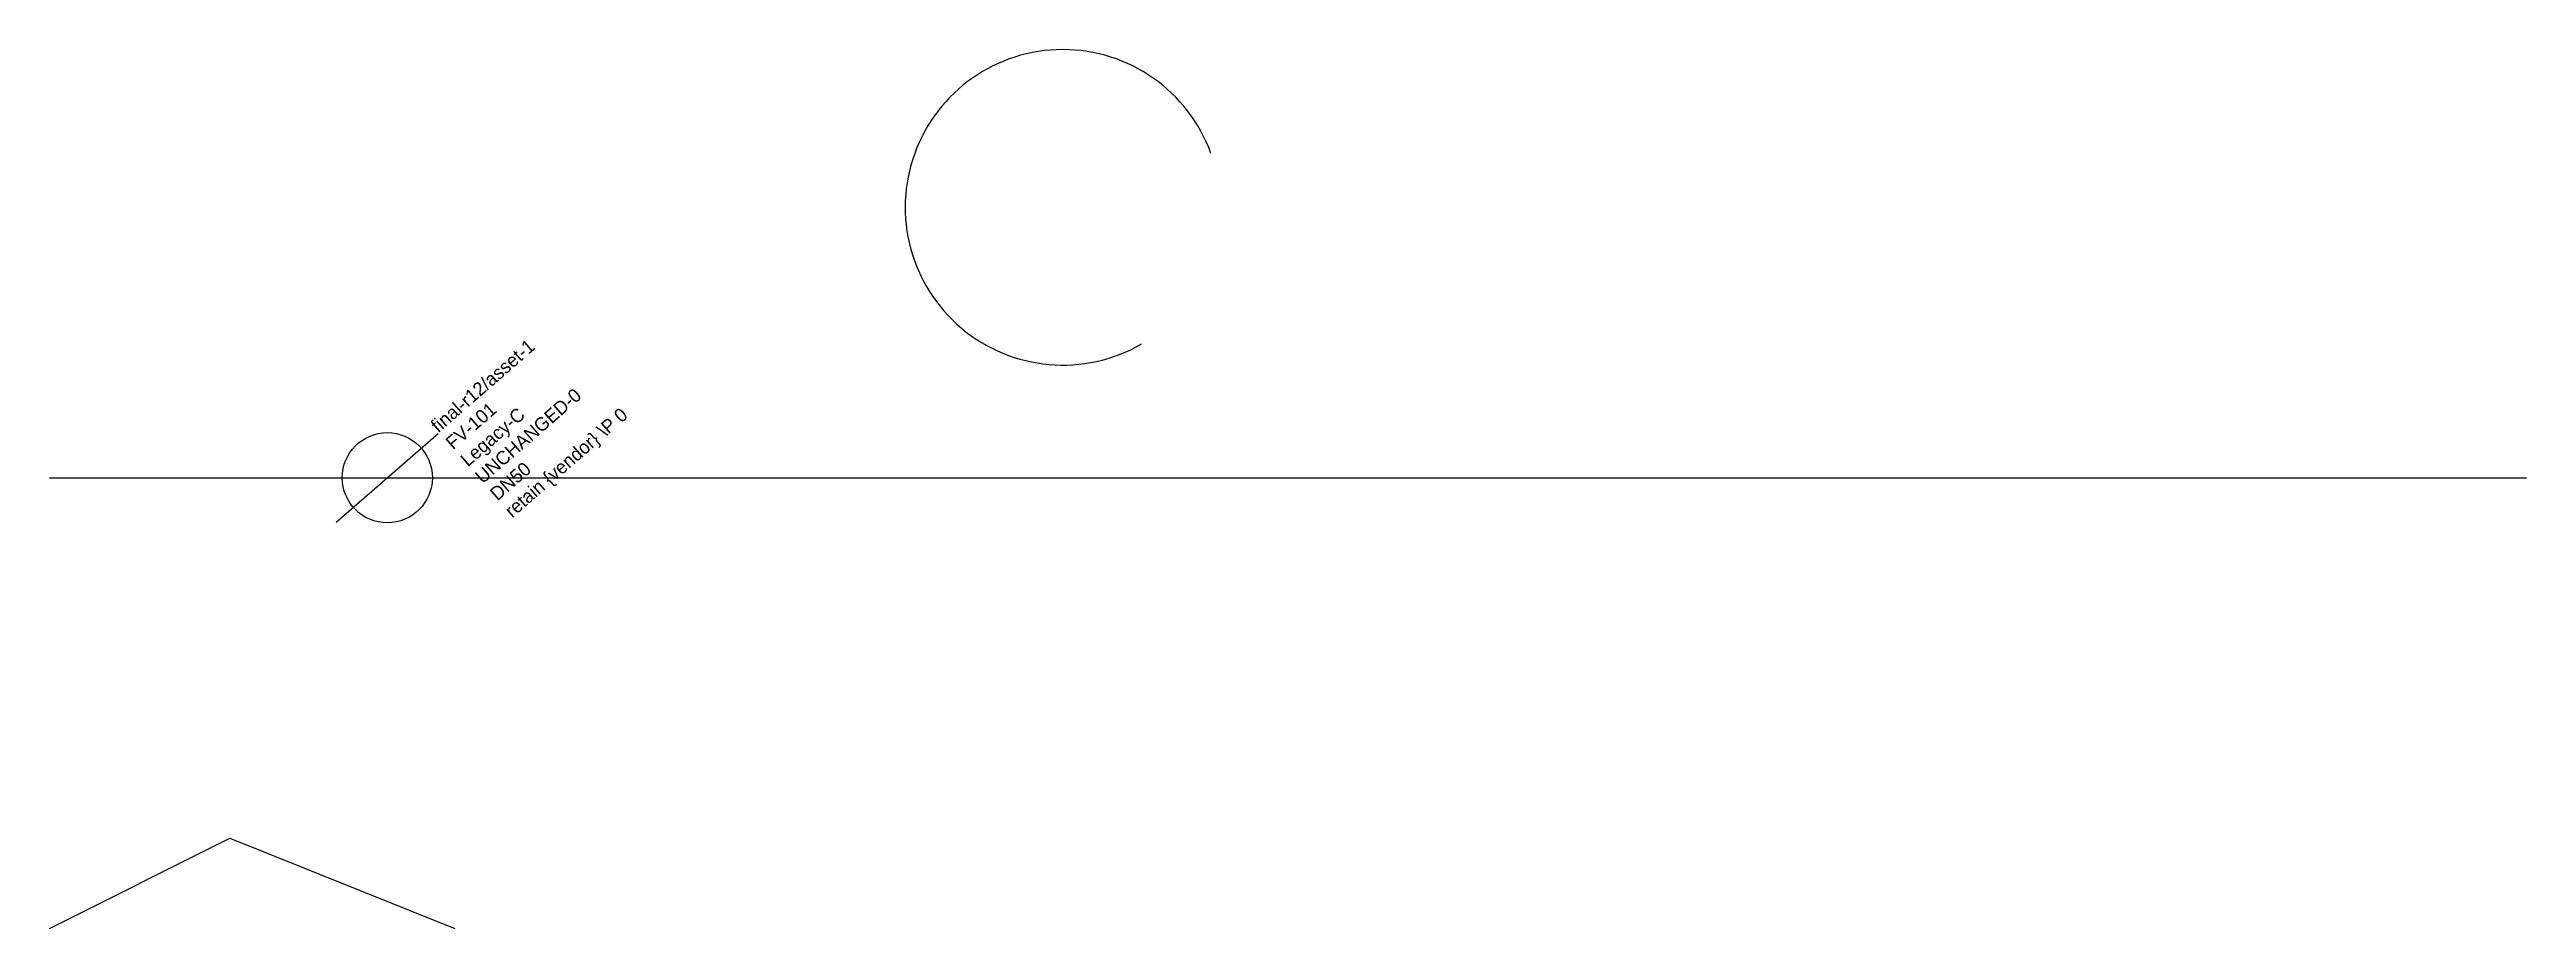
# Model space of a CAD drawing. Extents: x 0 to 110, y 0 to 39.
import ezdxf

# ---------------------------------------------------------------- set-up
doc = ezdxf.new("R2010")
doc.units = 0
doc.layers.add('LABEL', color=2, linetype='Continuous')
doc.layers.add('PIPE', color=3, linetype='Continuous')

# ---------------------------------------------------------------- blocks, each defined once
blk = doc.blocks.new('ASSET')
blk.add_line((-3, 0), (3, 0))
blk.add_circle((0, 0), 2)
at = {"layer": 'LABEL'}
for tag, p in [('ICT_ID', (3, 0)), ('TAG', (3, -1)), ('MODEL', (3, -2)), ('SERIAL', (3, -3)), ('VENDOR_PRIVATE', (3, -5)), ('SIZE', (3, -4))]:
    blk.add_attdef(tag, p, '', height=0.6, dxfattribs=at)

msp = doc.modelspace()

# ---------------------------------------------------------------- linework, layer by layer
msp.add_lwpolyline([(0, 0), (8, 4), (18, 0)])
msp.add_arc((45, 32), 7, 20, 300)
at = {"layer": 'PIPE'}
msp.add_line((0, 20), (110, 20), dxfattribs=at)

# ---------------------------------------------------------------- block references
at = {"layer": 'PIPE', "rotation": 41}
msp.add_blockref('ASSET', (15, 20), dxfattribs=at).add_auto_attribs({'ICT_ID': 'final-r12/asset-1', 'TAG': 'FV-101', 'MODEL': 'Legacy-C', 'SERIAL': 'UNCHANGED-0', 'SIZE': 'DN50', 'VENDOR_PRIVATE': 'retain {vendor} \\P 0'})

doc.saveas('drawing.dxf')
